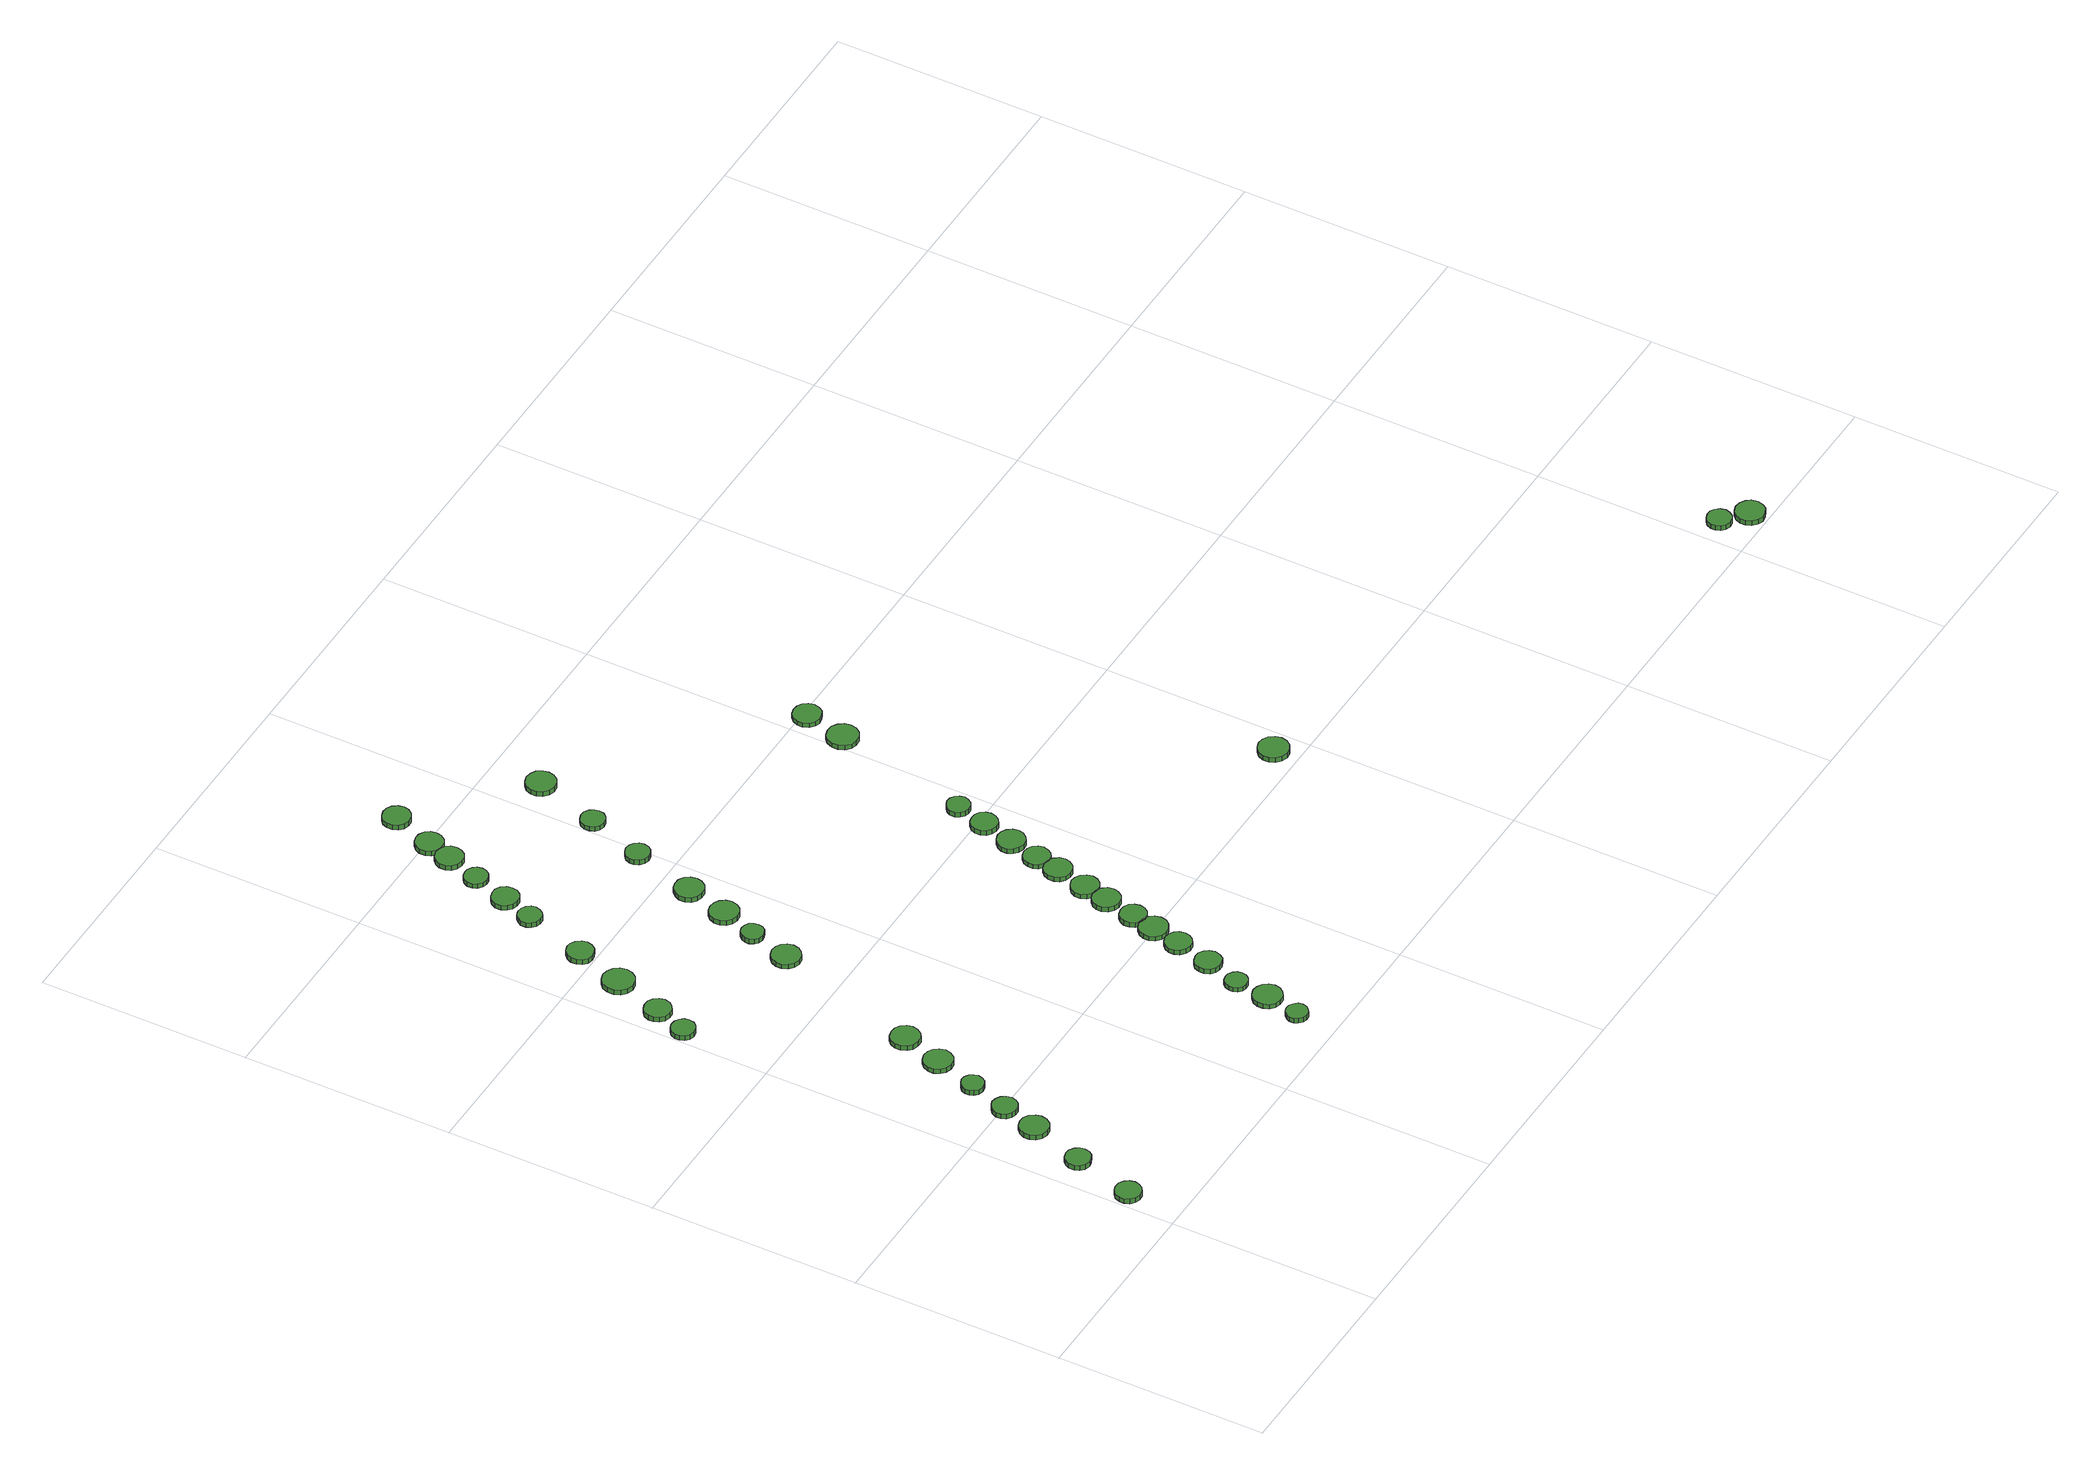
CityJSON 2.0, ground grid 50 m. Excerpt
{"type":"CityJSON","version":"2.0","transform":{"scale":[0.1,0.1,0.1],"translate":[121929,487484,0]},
"CityObjects":{
"tree1":{"type":"SolitaryVegetationObject","attributes":{"function":"something"},"geometry":[{"type":"MultiSurface","lod":"1","boundaries":[[[0,1,2,3,4,5,6,7,8,9,10,11,12,13,14]],[[15,16,17,18,19,20,21,22,23,24,25,26,27,28,29]],[[0,29,28,1]],[[1,28,27,2]],[[2,27,26,3]],[[3,26,25,4]],[[4,25,24,5]],[[5,24,23,6]],[[6,23,22,7]],[[7,22,21,8]],[[8,21,20,9]],[[9,20,19,10]],[[10,19,18,11]],[[11,18,17,12]],[[12,17,16,13]],[[13,16,15,14]],[[14,15,29,0]]]}]},
"tree2":{"type":"SolitaryVegetationObject","attributes":{"function":"something"},"geometry":[{"type":"MultiSurface","lod":"1","boundaries":[[[30,31,32,33,34,35,36,37,38,39,40,41,42,43,44]],[[45,46,47,48,49,50,51,52,53,54,55,56,57,58,59]],[[30,59,58,31]],[[31,58,57,32]],[[32,57,56,33]],[[33,56,55,34]],[[34,55,54,35]],[[35,54,53,36]],[[36,53,52,37]],[[37,52,51,38]],[[38,51,50,39]],[[39,50,49,40]],[[40,49,48,41]],[[41,48,47,42]],[[42,47,46,43]],[[43,46,45,44]],[[44,45,59,30]]]}]},
"tree3":{"type":"SolitaryVegetationObject","attributes":{"function":"something"},"geometry":[{"type":"MultiSurface","lod":"1","boundaries":[[[60,61,62,63,64,65,66,67,68,69,70,71,72,73,74]],[[75,76,77,78,79,80,81,82,83,84,85,86,87,88,89]],[[60,89,88,61]],[[61,88,87,62]],[[62,87,86,63]],[[63,86,85,64]],[[64,85,84,65]],[[65,84,83,66]],[[66,83,82,67]],[[67,82,81,68]],[[68,81,80,69]],[[69,80,79,70]],[[70,79,78,71]],[[71,78,77,72]],[[72,77,76,73]],[[73,76,75,74]],[[74,75,89,60]]]}]},
"tree4":{"type":"SolitaryVegetationObject","attributes":{"function":"something"},"geometry":[{"type":"MultiSurface","lod":"1","boundaries":[[[90,91,92,93,94,95,96,97,98,99,100,101,102,103,104]],[[105,106,107,108,109,110,111,112,113,114,115,116,117,118,119]],[[90,119,118,91]],[[91,118,117,92]],[[92,117,116,93]],[[93,116,115,94]],[[94,115,114,95]],[[95,114,113,96]],[[96,113,112,97]],[[97,112,111,98]],[[98,111,110,99]],[[99,110,109,100]],[[100,109,108,101]],[[101,108,107,102]],[[102,107,106,103]],[[103,106,105,104]],[[104,105,119,90]]]}]},
"tree5":{"type":"SolitaryVegetationObject","attributes":{"function":"something"},"geometry":[{"type":"MultiSurface","lod":"1","boundaries":[[[120,121,122,123,124,125,126,127,128,129,130,131,132,133,134]],[[135,136,137,138,139,140,141,142,143,144,145,146,147,148,149]],[[120,149,148,121]],[[121,148,147,122]],[[122,147,146,123]],[[123,146,145,124]],[[124,145,144,125]],[[125,144,143,126]],[[126,143,142,127]],[[127,142,141,128]],[[128,141,140,129]],[[129,140,139,130]],[[130,139,138,131]],[[131,138,137,132]],[[132,137,136,133]],[[133,136,135,134]],[[134,135,149,120]]]}]},
"tree6":{"type":"SolitaryVegetationObject","attributes":{"function":"something"},"geometry":[{"type":"MultiSurface","lod":"1","boundaries":[[[150,151,152,153,154,155,156,157,158,159,160,161,162,163,164]],[[165,166,167,168,169,170,171,172,173,174,175,176,177,178,179]],[[150,179,178,151]],[[151,178,177,152]],[[152,177,176,153]],[[153,176,175,154]],[[154,175,174,155]],[[155,174,173,156]],[[156,173,172,157]],[[157,172,171,158]],[[158,171,170,159]],[[159,170,169,160]],[[160,169,168,161]],[[161,168,167,162]],[[162,167,166,163]],[[163,166,165,164]],[[164,165,179,150]]]}]},
"tree7":{"type":"SolitaryVegetationObject","attributes":{"function":"something"},"geometry":[{"type":"MultiSurface","lod":"1","boundaries":[[[180,181,182,183,184,185,186,187,188,189,190,191,192,193,194]],[[195,196,197,198,199,200,201,202,203,204,205,206,207,208,209]],[[180,209,208,181]],[[181,208,207,182]],[[182,207,206,183]],[[183,206,205,184]],[[184,205,204,185]],[[185,204,203,186]],[[186,203,202,187]],[[187,202,201,188]],[[188,201,200,189]],[[189,200,199,190]],[[190,199,198,191]],[[191,198,197,192]],[[192,197,196,193]],[[193,196,195,194]],[[194,195,209,180]]]}]},
"tree8":{"type":"SolitaryVegetationObject","attributes":{"function":"something"},"geometry":[{"type":"MultiSurface","lod":"1","boundaries":[[[210,211,212,213,214,215,216,217,218,219,220,221,222,223,224]],[[225,226,227,228,229,230,231,232,233,234,235,236,237,238,239]],[[210,239,238,211]],[[211,238,237,212]],[[212,237,236,213]],[[213,236,235,214]],[[214,235,234,215]],[[215,234,233,216]],[[216,233,232,217]],[[217,232,231,218]],[[218,231,230,219]],[[219,230,229,220]],[[220,229,228,221]],[[221,228,227,222]],[[222,227,226,223]],[[223,226,225,224]],[[224,225,239,210]]]}]},
"tree9":{"type":"SolitaryVegetationObject","attributes":{"function":"something"},"geometry":[{"type":"MultiSurface","lod":"1","boundaries":[[[240,241,242,243,244,245,246,247,248,249,250,251,252,253,254]],[[255,256,257,258,259,260,261,262,263,264,265,266,267,268,269]],[[240,269,268,241]],[[241,268,267,242]],[[242,267,266,243]],[[243,266,265,244]],[[244,265,264,245]],[[245,264,263,246]],[[246,263,262,247]],[[247,262,261,248]],[[248,261,260,249]],[[249,260,259,250]],[[250,259,258,251]],[[251,258,257,252]],[[252,257,256,253]],[[253,256,255,254]],[[254,255,269,240]]]}]},
"tree10":{"type":"SolitaryVegetationObject","attributes":{"function":"something"},"geometry":[{"type":"MultiSurface","lod":"1","boundaries":[[[270,271,272,273,274,275,276,277,278,279,280,281,282,283,284]],[[285,286,287,288,289,290,291,292,293,294,295,296,297,298,299]],[[270,299,298,271]],[[271,298,297,272]],[[272,297,296,273]],[[273,296,295,274]],[[274,295,294,275]],[[275,294,293,276]],[[276,293,292,277]],[[277,292,291,278]],[[278,291,290,279]],[[279,290,289,280]],[[280,289,288,281]],[[281,288,287,282]],[[282,287,286,283]],[[283,286,285,284]],[[284,285,299,270]]]}]},
"tree11":{"type":"SolitaryVegetationObject","attributes":{"function":"something"},"geometry":[{"type":"MultiSurface","lod":"1","boundaries":[[[300,301,302,303,304,305,306,307,308,309,310,311,312,313,314]],[[315,316,317,318,319,320,321,322,323,324,325,326,327,328,329]],[[300,329,328,301]],[[301,328,327,302]],[[302,327,326,303]],[[303,326,325,304]],[[304,325,324,305]],[[305,324,323,306]],[[306,323,322,307]],[[307,322,321,308]],[[308,321,320,309]],[[309,320,319,310]],[[310,319,318,311]],[[311,318,317,312]],[[312,317,316,313]],[[313,316,315,314]],[[314,315,329,300]]]}]},
"tree12":{"type":"SolitaryVegetationObject","attributes":{"function":"something"},"geometry":[{"type":"MultiSurface","lod":"1","boundaries":[[[330,331,332,333,334,335,336,337,338,339,340,341,342,343,344]],[[345,346,347,348,349,350,351,352,353,354,355,356,357,358,359]],[[330,359,358,331]],[[331,358,357,332]],[[332,357,356,333]],[[333,356,355,334]],[[334,355,354,335]],[[335,354,353,336]],[[336,353,352,337]],[[337,352,351,338]],[[338,351,350,339]],[[339,350,349,340]],[[340,349,348,341]],[[341,348,347,342]],[[342,347,346,343]],[[343,346,345,344]],[[344,345,359,330]]]}]},
"tree13":{"type":"SolitaryVegetationObject","attributes":{"function":"something"},"geometry":[{"type":"MultiSurface","lod":"1","boundaries":[[[360,361,362,363,364,365,366,367,368,369,370,371,372,373,374]],[[375,376,377,378,379,380,381,382,383,384,385,386,387,388,389]],[[360,389,388,361]],[[361,388,387,362]],[[362,387,386,363]],[[363,386,385,364]],[[364,385,384,365]],[[365,384,383,366]],[[366,383,382,367]],[[367,382,381,368]],[[368,381,380,369]],[[369,380,379,370]],[[370,379,378,371]],[[371,378,377,372]],[[372,377,376,373]],[[373,376,375,374]],[[374,375,389,360]]]}]},
"tree14":{"type":"SolitaryVegetationObject","attributes":{"function":"something"},"geometry":[{"type":"MultiSurface","lod":"1","boundaries":[[[390,391,392,393,394,395,396,397,398,399,400,401,402,403,404]],[[405,406,407,408,409,410,411,412,413,414,415,416,417,418,419]],[[390,419,418,391]],[[391,418,417,392]],[[392,417,416,393]],[[393,416,415,394]],[[394,415,414,395]],[[395,414,413,396]],[[396,413,412,397]],[[397,412,411,398]],[[398,411,410,399]],[[399,410,409,400]],[[400,409,408,401]],[[401,408,407,402]],[[402,407,406,403]],[[403,406,405,404]],[[404,405,419,390]]]}]},
"tree15":{"type":"SolitaryVegetationObject","attributes":{"function":"something"},"geometry":[{"type":"MultiSurface","lod":"1","boundaries":[[[420,421,422,423,424,425,426,427,428,429,430,431,432,433,434]],[[435,436,437,438,439,440,441,442,443,444,445,446,447,448,449]],[[420,449,448,421]],[[421,448,447,422]],[[422,447,446,423]],[[423,446,445,424]],[[424,445,444,425]],[[425,444,443,426]],[[426,443,442,427]],[[427,442,441,428]],[[428,441,440,429]],[[429,440,439,430]],[[430,439,438,431]],[[431,438,437,432]],[[432,437,436,433]],[[433,436,435,434]],[[434,435,449,420]]]}]},
"tree16":{"type":"SolitaryVegetationObject","attributes":{"function":"something"},"geometry":[{"type":"MultiSurface","lod":"1","boundaries":[[[450,451,452,453,454,455,456,457,458,459,460,461,462,463,464]],[[465,466,467,468,469,470,471,472,473,474,475,476,477,478,479]],[[450,479,478,451]],[[451,478,477,452]],[[452,477,476,453]],[[453,476,475,454]],[[454,475,474,455]],[[455,474,473,456]],[[456,473,472,457]],[[457,472,471,458]],[[458,471,470,459]],[[459,470,469,460]],[[460,469,468,461]],[[461,468,467,462]],[[462,467,466,463]],[[463,466,465,464]],[[464,465,479,450]]]}]},
"tree17":{"type":"SolitaryVegetationObject","attributes":{"function":"something"},"geometry":[{"type":"MultiSurface","lod":"1","boundaries":[[[480,481,482,483,484,485,486,487,488,489,490,491,492,493,494]],[[495,496,497,498,499,500,501,502,503,504,505,506,507,508,509]],[[480,509,508,481]],[[481,508,507,482]],[[482,507,506,483]],[[483,506,505,484]],[[484,505,504,485]],[[485,504,503,486]],[[486,503,502,487]],[[487,502,501,488]],[[488,501,500,489]],[[489,500,499,490]],[[490,499,498,491]],[[491,498,497,492]],[[492,497,496,493]],[[493,496,495,494]],[[494,495,509,480]]]}]},
"tree18":{"type":"SolitaryVegetationObject","attributes":{"function":"something"},"geometry":[{"type":"MultiSurface","lod":"1","boundaries":[[[510,511,512,513,514,515,516,517,518,519,520,521,522,523,524]],[[525,526,527,528,529,530,531,532,533,534,535,536,537,538,539]],[[510,539,538,511]],[[511,538,537,512]],[[512,537,536,513]],[[513,536,535,514]],[[514,535,534,515]],[[515,534,533,516]],[[516,533,532,517]],[[517,532,531,518]],[[518,531,530,519]],[[519,530,529,520]],[[520,529,528,521]],[[521,528,527,522]],[[522,527,526,523]],[[523,526,525,524]],[[524,525,539,510]]]}]},
"tree19":{"type":"SolitaryVegetationObject","attributes":{"function":"something"},"geometry":[{"type":"MultiSurface","lod":"1","boundaries":[[[540,541,542,543,544,545,546,547,548,549,550,551,552,553,554]],[[555,556,557,558,559,560,561,562,563,564,565,566,567,568,569]],[[540,569,568,541]],[[541,568,567,542]],[[542,567,566,543]],[[543,566,565,544]],[[544,565,564,545]],[[545,564,563,546]],[[546,563,562,547]],[[547,562,561,548]],[[548,561,560,549]],[[549,560,559,550]],[[550,559,558,551]],[[551,558,557,552]],[[552,557,556,553]],[[553,556,555,554]],[[554,555,569,540]]]}]},
"tree20":{"type":"SolitaryVegetationObject","attributes":{"function":"something"},"geometry":[{"type":"MultiSurface","lod":"1","boundaries":[[[570,571,572,573,574,575,576,577,578,579,580,581,582,583,584]],[[585,586,587,588,589,590,591,592,593,594,595,596,597,598,599]],[[570,599,598,571]],[[571,598,597,572]],[[572,597,596,573]],[[573,596,595,574]],[[574,595,594,575]],[[575,594,593,576]],[[576,593,592,577]],[[577,592,591,578]],[[578,591,590,579]],[[579,590,589,580]],[[580,589,588,581]],[[581,588,587,582]],[[582,587,586,583]],[[583,586,585,584]],[[584,585,599,570]]]}]},
"tree21":{"type":"SolitaryVegetationObject","attributes":{"function":"something"},"geometry":[{"type":"MultiSurface","lod":"1","boundaries":[[[600,601,602,603,604,605,606,607,608,609,610,611,612,613,614]],[[615,616,617,618,619,620,621,622,623,624,625,626,627,628,629]],[[600,629,628,601]],[[601,628,627,602]],[[602,627,626,603]],[[603,626,625,604]],[[604,625,624,605]],[[605,624,623,606]],[[606,623,622,607]],[[607,622,621,608]],[[608,621,620,609]],[[609,620,619,610]],[[610,619,618,611]],[[611,618,617,612]],[[612,617,616,613]],[[613,616,615,614]],[[614,615,629,600]]]}]},
"tree22":{"type":"SolitaryVegetationObject","attributes":{"function":"something"},"geometry":[{"type":"MultiSurface","lod":"1","boundaries":[[[630,631,632,633,634,635,636,637,638,639,640,641,642,643,644]],[[645,646,647,648,649,650,651,652,653,654,655,656,657,658,659]],[[630,659,658,631]],[[631,658,657,632]],[[632,657,656,633]],[[633,656,655,634]],[[634,655,654,635]],[[635,654,653,636]],[[636,653,652,637]],[[637,652,651,638]],[[638,651,650,639]],[[639,650,649,640]],[[640,649,648,641]],[[641,648,647,642]],[[642,647,646,643]],[[643,646,645,644]],[[644,645,659,630]]]}]},
"tree23":{"type":"SolitaryVegetationObject","attributes":{"function":"something"},"geometry":[{"type":"MultiSurface","lod":"1","boundaries":[[[660,661,662,663,664,665,666,667,668,669,670,671,672,673,674]],[[675,676,677,678,679,680,681,682,683,684,685,686,687,688,689]],[[660,689,688,661]],[[661,688,687,662]],[[662,687,686,663]],[[663,686,685,664]],[[664,685,684,665]],[[665,684,683,666]],[[666,683,682,667]],[[667,682,681,668]],[[668,681,680,669]],[[669,680,679,670]],[[670,679,678,671]],[[671,678,677,672]],[[672,677,676,673]],[[673,676,675,674]],[[674,675,689,660]]]}]},
"tree24":{"type":"SolitaryVegetationObject","attributes":{"function":"something"},"geometry":[{"type":"MultiSurface","lod":"1","boundaries":[[[690,691,692,693,694,695,696,697,698,699,700,701,702,703,704]],[[705,706,707,708,709,710,711,712,713,714,715,716,717,718,719]],[[690,719,718,691]],[[691,718,717,692]],[[692,717,716,693]],[[693,716,715,694]],[[694,715,714,695]],[[695,714,713,696]],[[696,713,712,697]],[[697,712,711,698]],[[698,711,710,699]],[[699,710,709,700]],[[700,709,708,701]],[[701,708,707,702]],[[702,707,706,703]],[[703,706,705,704]],[[704,705,719,690]]]}]},
"tree25":{"type":"SolitaryVegetationObject","attributes":{"function":"something"},"geometry":[{"type":"MultiSurface","lod":"1","boundaries":[[[720,721,722,723,724,725,726,727,728,729,730,731,732,733,734]],[[735,736,737,738,739,740,741,742,743,744,745,746,747,748,749]],[[720,749,748,721]],[[721,748,747,722]],[[722,747,746,723]],[[723,746,745,724]],[[724,745,744,725]],[[725,744,743,726]],[[726,743,742,727]],[[727,742,741,728]],[[728,741,740,729]],[[729,740,739,730]],[[730,739,738,731]],[[731,738,737,732]],[[732,737,736,733]],[[733,736,735,734]],[[734,735,749,720]]]}]},
"tree26":{"type":"SolitaryVegetationObject","attributes":{"function":"something"},"geometry":[{"type":"MultiSurface","lod":"1","boundaries":[[[750,751,752,753,754,755,756,757,758,759,760,761,762,763,764]],[[765,766,767,768,769,770,771,772,773,774,775,776,777,778,779]],[[750,779,778,751]],[[751,778,777,752]],[[752,777,776,753]],[[753,776,775,754]],[[754,775,774,755]],[[755,774,773,756]],[[756,773,772,757]],[[757,772,771,758]],[[758,771,770,759]],[[759,770,769,760]],[[760,769,768,761]],[[761,768,767,762]],[[762,767,766,763]],[[763,766,765,764]],[[764,765,779,750]]]}]},
"tree27":{"type":"SolitaryVegetationObject","attributes":{"function":"something"},"geometry":[{"type":"MultiSurface","lod":"1","boundaries":[[[780,781,782,783,784,785,786,787,788,789,790,791,792,793,794]],[[795,796,797,798,799,800,801,802,803,804,805,806,807,808,809]],[[780,809,808,781]],[[781,808,807,782]],[[782,807,806,783]],[[783,806,805,784]],[[784,805,804,785]],[[785,804,803,786]],[[786,803,802,787]],[[787,802,801,788]],[[788,801,800,789]],[[789,800,799,790]],[[790,799,798,791]],[[791,798,797,792]],[[792,797,796,793]],[[793,796,795,794]],[[794,795,809,780]]]}]},
"tree28":{"type":"SolitaryVegetationObject","attributes":{"function":"something"},"geometry":[{"type":"MultiSurface","lod":"1","boundaries":[[[810,811,812,813,814,815,816,817,818,819,820,821,822,823,824]],[[825,826,827,828,829,830,831,832,833,834,835,836,837,838,839]],[[810,839,838,811]],[[811,838,837,812]],[[812,837,836,813]],[[813,836,835,814]],[[814,835,834,815]],[[815,834,833,816]],[[816,833,832,817]],[[817,832,831,818]],[[818,831,830,819]],[[819,830,829,820]],[[820,829,828,821]],[[821,828,827,822]],[[822,827,826,823]],[[823,826,825,824]],[[824,825,839,810]]]}]},
"tree29":{"type":"SolitaryVegetationObject","attributes":{"function":"something"},"geometry":[{"type":"MultiSurface","lod":"1","boundaries":[[[840,841,842,843,844,845,846,847,848,849,850,851,852,853,854]],[[855,856,857,858,859,860,861,862,863,864,865,866,867,868,869]],[[840,869,868,841]],[[841,868,867,842]],[[842,867,866,843]],[[843,866,865,844]],[[844,865,864,845]],[[845,864,863,846]],[[846,863,862,847]],[[847,862,861,848]],[[848,861,860,849]],[[849,860,859,850]],[[850,859,858,851]],[[851,858,857,852]],[[852,857,856,853]],[[853,856,855,854]],[[854,855,869,840]]]}]},
"tree30":{"type":"SolitaryVegetationObject","attributes":{"function":"something"},"geometry":[{"type":"MultiSurface","lod":"1","boundaries":[[[870,871,872,873,874,875,876,877,878,879,880,881,882,883,884]],[[885,886,887,888,889,890,891,892,893,894,895,896,897,898,899]],[[870,899,898,871]],[[871,898,897,872]],[[872,897,896,873]],[[873,896,895,874]],[[874,895,894,875]],[[875,894,893,876]],[[876,893,892,877]],[[877,892,891,878]],[[878,891,890,879]],[[879,890,889,880]],[[880,889,888,881]],[[881,888,887,882]],[[882,887,886,883]],[[883,886,885,884]],[[884,885,899,870]]]}]},
"tree31":{"type":"SolitaryVegetationObject","attributes":{"function":"something"},"geometry":[{"type":"MultiSurface","lod":"1","boundaries":[[[900,901,902,903,904,905,906,907,908,909,910,911,912,913,914]],[[915,916,917,918,919,920,921,922,923,924,925,926,927,928,929]],[[900,929,928,901]],[[901,928,927,902]],[[902,927,926,903]],[[903,926,925,904]],[[904,925,924,905]],[[905,924,923,906]],[[906,923,922,907]],[[907,922,921,908]],[[908,921,920,909]],[[909,920,919,910]],[[910,919,918,911]],[[911,918,917,912]],[[912,917,916,913]],[[913,916,915,914]],[[914,915,929,900]]]}]},
"tree32":{"type":"SolitaryVegetationObject","attributes":{"function":"something"},"geometry":[{"type":"MultiSurface","lod":"1","boundaries":[[[930,931,932,933,934,935,936,937,938,939,940,941,942,943,944]],[[945,946,947,948,949,950,951,952,953,954,955,956,957,958,959]],[[930,959,958,931]],[[931,958,957,932]],[[932,957,956,933]],[[933,956,955,934]],[[934,955,954,935]],[[935,954,953,936]],[[936,953,952,937]],[[937,952,951,938]],[[938,951,950,939]],[[939,950,949,940]],[[940,949,948,941]],[[941,948,947,942]],[[942,947,946,943]],[[943,946,945,944]],[[944,945,959,930]]]}]},
"tree33":{"type":"SolitaryVegetationObject","attributes":{"function":"something"},"geometry":[{"type":"MultiSurface","lod":"1","boundaries":[[[960,961,962,963,964,965,966,967,968,969,970,971,972,973,974]],[[975,976,977,978,979,980,981,982,983,984,985,986,987,988,989]],[[960,989,988,961]],[[961,988,987,962]],[[962,987,986,963]],[[963,986,985,964]],[[964,985,984,965]],[[965,984,983,966]],[[966,983,982,967]],[[967,982,981,968]],[[968,981,980,969]],[[969,980,979,970]],[[970,979,978,971]],[[971,978,977,972]],[[972,977,976,973]],[[973,976,975,974]],[[974,975,989,960]]]}]},
"tree34":{"type":"SolitaryVegetationObject","attributes":{"function":"something"},"geometry":[{"type":"MultiSurface","lod":"1","boundaries":[[[990,991,992,993,994,995,996,997,998,999,1000,1001,1002,1003,1004]],[[1005,1006,1007,1008,1009,1010,1011,1012,1013,1014,1015,1016,1017,1018,1019]],[[990,1019,1018,991]],[[991,1018,1017,992]],[[992,1017,1016,993]],[[993,1016,1015,994]],[[994,1015,1014,995]],[[995,1014,1013,996]],[[996,1013,1012,997]],[[997,1012,1011,998]],[[998,1011,1010,999]],[[999,1010,1009,1000]],[[1000,1009,1008,1001]],[[1001,1008,1007,1002]],[[1002,1007,1006,1003]],[[1003,1006,1005,1004]],[[1004,1005,1019,990]]]}]},
"tree35":{"type":"SolitaryVegetationObject","attributes":{"function":"something"},"geometry":[{"type":"MultiSurface","lod":"1","boundaries":[[[1020,1021,1022,1023,1024,1025,1026,1027,1028,1029,1030,1031,1032,1033,1034]],[[1035,1036,1037,1038,1039,1040,1041,1042,1043,1044,1045,1046,1047,1048,1049]],[[1020,1049,1048,1021]],[[1021,1048,1047,1022]],[[1022,1047,1046,1023]],[[1023,1046,1045,1024]],[[1024,1045,1044,1025]],[[1025,1044,1043,1026]],[[1026,1043,1042,1027]],[[1027,1042,1041,1028]],[[1028,1041,1040,1029]],[[1029,1040,1039,1030]],[[1030,1039,1038,1031]],[[1031,1038,1037,1032]],[[1032,1037,1036,1033]],[[1033,1036,1035,1034]],[[1034,1035,1049,1020]]]}]},
"tree36":{"type":"SolitaryVegetationObject","attributes":{"function":"something"},"geometry":[{"type":"MultiSurface","lod":"1","boundaries":[[[1050,1051,1052,1053,1054,1055,1056,1057,1058,1059,1060,1061,1062,1063,1064]],[[1065,1066,1067,1068,1069,1070,1071,1072,1073,1074,1075,1076,1077,1078,1079]],[[1050,1079,1078,1051]],[[1051,1078,1077,1052]],[[1052,1077,1076,1053]],[[1053,1076,1075,1054]],[[1054,1075,1074,1055]],[[1055,1074,1073,1056]],[[1056,1073,1072,1057]],[[1057,1072,1071,1058]],[[1058,1071,1070,1059]],[[1059,1070,1069,1060]],[[1060,1069,1068,1061]],[[1061,1068,1067,1062]],[[1062,1067,1066,1063]],[[1063,1066,1065,1064]],[[1064,1065,1079,1050]]]}]},
"tree37":{"type":"SolitaryVegetationObject","attributes":{"function":"something"},"geometry":[{"type":"MultiSurface","lod":"1","boundaries":[[[1080,1081,1082,1083,1084,1085,1086,1087,1088,1089,1090,1091,1092,1093,1094]],[[1095,1096,1097,1098,1099,1100,1101,1102,1103,1104,1105,1106,1107,1108,1109]],[[1080,1109,1108,1081]],[[1081,1108,1107,1082]],[[1082,1107,1106,1083]],[[1083,1106,1105,1084]],[[1084,1105,1104,1085]],[[1085,1104,1103,1086]],[[1086,1103,1102,1087]],[[1087,1102,1101,1088]],[[1088,1101,1100,1089]],[[1089,1100,1099,1090]],[[1090,1099,1098,1091]],[[1091,1098,1097,1092]],[[1092,1097,1096,1093]],[[1093,1096,1095,1094]],[[1094,1095,1109,1080]]]}]},
"tree38":{"type":"SolitaryVegetationObject","attributes":{"function":"something"},"geometry":[{"type":"MultiSurface","lod":"1","boundaries":[[[1110,1111,1112,1113,1114,1115,1116,1117,1118,1119,1120,1121,1122,1123,1124]],[[1125,1126,1127,1128,1129,1130,1131,1132,1133,1134,1135,1136,1137,1138,1139]],[[1110,1139,1138,1111]],[[1111,1138,1137,1112]],[[1112,1137,1136,1113]],[[1113,1136,1135,1114]],[[1114,1135,1134,1115]],[[1115,1134,1133,1116]],[[1116,1133,1132,1117]],[[1117,1132,1131,1118]],[[1118,1131,1130,1119]],[[1119,1130,1129,1120]],[[1120,1129,1128,1121]],[[1121,1128,1127,1122]],[[1122,1127,1126,1123]],[[1123,1126,1125,1124]],[[1124,1125,1139,1110]]]}]},
"tree39":{"type":"SolitaryVegetationObject","attributes":{"function":"something"},"geometry":[{"type":"MultiSurface","lod":"1","boundaries":[[[1140,1141,1142,1143,1144,1145,1146,1147,1148,1149,1150,1151,1152,1153,1154]],[[1155,1156,1157,1158,1159,1160,1161,1162,1163,1164,1165,1166,1167,1168,1169]],[[1140,1169,1168,1141]],[[1141,1168,1167,1142]],[[1142,1167,1166,1143]],[[1143,1166,1165,1144]],[[1144,1165,1164,1145]],[[1145,1164,1163,1146]],[[1146,1163,1162,1147]],[[1147,1162,1161,1148]],[[1148,1161,1160,1149]],[[1149,1160,1159,1150]],[[1150,1159,1158,1151]],[[1151,1158,1157,1152]],[[1152,1157,1156,1153]],[[1153,1156,1155,1154]],[[1154,1155,1169,1140]]]}]},
"tree40":{"type":"SolitaryVegetationObject","attributes":{"function":"something"},"geometry":[{"type":"MultiSurface","lod":"1","boundaries":[[[1170,1171,1172,1173,1174,1175,1176,1177,1178,1179,1180,1181,1182,1183,1184]],[[1185,1186,1187,1188,1189,1190,1191,1192,1193,1194,1195,1196,1197,1198,1199]],[[1170,1199,1198,1171]],[[1171,1198,1197,1172]],[[1172,1197,1196,1173]],[[1173,1196,1195,1174]],[[1174,1195,1194,1175]],[[1175,1194,1193,1176]],[[1176,1193,1192,1177]],[[1177,1192,1191,1178]],[[1178,1191,1190,1179]],[[1179,1190,1189,1180]],[[1180,1189,1188,1181]],[[1181,1188,1187,1182]],[[1182,1187,1186,1183]],[[1183,1186,1185,1184]],[[1184,1185,1199,1170]]]}]},
"tree41":{"type":"SolitaryVegetationObject","attributes":{"function":"something"},"geometry":[{"type":"MultiSurface","lod":"1","boundaries":[[[1200,1201,1202,1203,1204,1205,1206,1207,1208,1209,1210,1211,1212,1213,1214]],[[1215,1216,1217,1218,1219,1220,1221,1222,1223,1224,1225,1226,1227,1228,1229]],[[1200,1229,1228,1201]],[[1201,1228,1227,1202]],[[1202,1227,1226,1203]],[[1203,1226,1225,1204]],[[1204,1225,1224,1205]],[[1205,1224,1223,1206]],[[1206,1223,1222,1207]],[[1207,1222,1221,1208]],[[1208,1221,1220,1209]],[[1209,1220,1219,1210]],[[1210,1219,1218,1211]],[[1211,1218,1217,1212]],[[1212,1217,1216,1213]],[[1213,1216,1215,1214]],[[1214,1215,1229,1200]]]}]},
"tree42":{"type":"SolitaryVegetationObject","attributes":{"function":"something"},"geometry":[{"type":"MultiSurface","lod":"1","boundaries":[[[1230,1231,1232,1233,1234,1235,1236,1237,1238,1239,1240,1241,1242,1243,1244]],[[1245,1246,1247,1248,1249,1250,1251,1252,1253,1254,1255,1256,1257,1258,1259]],[[1230,1259,1258,1231]],[[1231,1258,1257,1232]],[[1232,1257,1256,1233]],[[1233,1256,1255,1234]],[[1234,1255,1254,1235]],[[1235,1254,1253,1236]],[[1236,1253,1252,1237]],[[1237,1252,1251,1238]],[[1238,1251,1250,1239]],[[1239,1250,1249,1240]],[[1240,1249,1248,1241]],[[1241,1248,1247,1242]],[[1242,1247,1246,1243]],[[1243,1246,1245,1244]],[[1244,1245,1259,1230]]]}]},
"tree43":{"type":"SolitaryVegetationObject","attributes":{"function":"something"},"geometry":[{"type":"MultiSurface","lod":"1","boundaries":[[[1260,1261,1262,1263,1264,1265,1266,1267,1268,1269,1270,1271,1272,1273,1274]],[[1275,1276,1277,1278,1279,1280,1281,1282,1283,1284,1285,1286,1287,1288,1289]],[[1260,1289,1288,1261]],[[1261,1288,1287,1262]],[[1262,1287,1286,1263]],[[1263,1286,1285,1264]],[[1264,1285,1284,1265]],[[1265,1284,1283,1266]],[[1266,1283,1282,1267]],[[1267,1282,1281,1268]],[[1268,1281,1280,1269]],[[1269,1280,1279,1270]],[[1270,1279,1278,1271]],[[1271,1278,1277,1272]],[[1272,1277,1276,1273]],[[1273,1276,1275,1274]],[[1274,1275,1289,1260]]]}]}
},
"vertices":[
[66,129,16],[63,141,16],[56,151,16],[45,158,16],[32,159,16],[20,155,16],[11,147,16],[6,135,16],[6,123,16],[11,111,16],[20,103,16],[32,99,16],[45,100,16],[56,107,16],[63,117,16],[63,117,3],[56,107,3],[45,100,3],[32,99,3],[20,103,3],[11,111,3],[6,123,3],[6,135,3],[11,147,3],[20,155,3],[32,159,3],[45,158,3],[56,151,3],[63,141,3],[66,129,3],
[107,276,15],[105,287,15],[98,297,15],[87,304,15],[75,305,15],[63,301,15],[54,293,15],[49,282,15],[49,269,15],[54,258,15],[63,250,15],[75,246,15],[87,248,15],[98,254,15],[105,264,15],[105,264,2],[98,254,2],[87,248,2],[75,246,2],[63,250,2],[54,258,2],[49,269,2],[49,282,2],[54,293,2],[63,301,2],[75,305,2],[87,304,2],[98,297,2],[105,287,2],[107,276,2],
[154,408,16],[151,421,16],[143,433,16],[131,440,16],[117,441,16],[103,437,16],[93,428,16],[87,415,16],[87,401,16],[93,388,16],[103,378,16],[117,374,16],[131,375,16],[143,382,16],[151,394,16],[151,394,4],[143,382,4],[131,375,4],[117,374,4],[103,378,4],[93,388,4],[87,401,4],[87,415,4],[93,428,4],[103,437,4],[117,441,4],[131,440,4],[143,433,4],[151,421,4],[154,408,4],
[176,494,16],[173,506,16],[166,516,16],[155,522,16],[143,524,16],[132,520,16],[122,512,16],[117,500,16],[117,488,16],[122,477,16],[132,469,16],[143,465,16],[155,466,16],[166,472,16],[173,482,16],[173,482,3],[166,472,3],[155,466,3],[143,465,3],[132,469,3],[122,477,3],[117,488,3],[117,500,3],[122,512,3],[132,520,3],[143,524,3],[155,522,3],[166,516,3],[173,506,3],[176,494,3],
[204,591,15],[201,601,15],[195,610,15],[186,616,15],[175,617,15],[164,613,15],[156,606,15],[152,596,15],[152,585,15],[156,576,15],[164,568,15],[175,565,15],[186,566,15],[195,571,15],[201,580,15],[201,580,2],[195,571,2],[186,566,2],[175,565,2],[164,568,2],[156,576,2],[152,585,2],[152,596,2],[156,606,2],[164,613,2],[175,617,2],[186,616,2],[195,610,2],[201,601,2],[204,591,2],
[59,1221,15],[57,1232,15],[50,1241,15],[40,1247,15],[28,1248,15],[17,1245,15],[8,1237,15],[4,1226,15],[4,1215,15],[8,1204,15],[17,1196,15],[28,1193,15],[40,1194,15],[50,1200,15],[57,1209,15],[57,1209,2],[50,1200,2],[40,1194,2],[28,1193,2],[17,1196,2],[8,1204,2],[4,1215,2],[4,1226,2],[8,1237,2],[17,1245,2],[28,1248,2],[40,1247,2],[50,1241,2],[57,1232,2],[59,1221,2],
[241,692,16],[238,706,16],[230,717,16],[218,724,16],[204,726,16],[190,721,16],[180,712,16],[174,699,16],[174,685,16],[180,672,16],[190,663,16],[204,658,16],[218,660,16],[230,667,16],[238,678,16],[238,678,4],[230,667,4],[218,660,4],[204,658,4],[190,663,4],[180,672,4],[174,685,4],[174,699,4],[180,712,4],[190,721,4],[204,726,4],[218,724,4],[230,717,4],[238,706,4],[241,692,4],
[90,1298,16],[87,1311,16],[79,1322,16],[68,1328,16],[55,1329,16],[43,1325,16],[33,1317,16],[28,1305,16],[28,1292,16],[33,1280,16],[43,1271,16],[55,1267,16],[68,1268,16],[79,1275,16],[87,1285,16],[87,1285,3],[79,1275,3],[68,1268,3],[55,1267,3],[43,1271,3],[33,1280,3],[28,1292,3],[28,1305,3],[33,1317,3],[43,1325,3],[55,1329,3],[68,1328,3],[79,1322,3],[87,1311,3],[90,1298,3],
[273,791,16],[270,805,16],[262,816,16],[250,823,16],[236,824,16],[222,820,16],[212,811,16],[206,798,16],[206,784,16],[212,771,16],[222,761,16],[236,757,16],[250,758,16],[262,766,16],[270,777,16],[270,777,3],[262,766,3],[250,758,3],[236,757,3],[222,761,3],[212,771,3],[206,784,3],[206,798,3],[212,811,3],[222,820,3],[236,824,3],[250,823,3],[262,816,3],[270,805,3],[273,791,3],
[135,1417,17],[131,1432,17],[123,1444,17],[109,1452,17],[94,1454,17],[80,1449,17],[68,1439,17],[62,1425,17],[62,1409,17],[68,1395,17],[80,1385,17],[94,1380,17],[109,1382,17],[123,1390,17],[131,1402,17],[131,1402,4],[123,1390,4],[109,1382,4],[94,1380,4],[80,1385,4],[68,1395,4],[62,1409,4],[62,1425,4],[68,1439,4],[80,1449,4],[94,1454,4],[109,1452,4],[123,1444,4],[131,1432,4],[135,1417,4],
[172,1535,16],[169,1547,16],[161,1558,16],[150,1565,16],[137,1566,16],[125,1562,16],[115,1553,16],[110,1541,16],[110,1528,16],[115,1516,16],[125,1507,16],[137,1503,16],[150,1505,16],[161,1511,16],[169,1522,16],[169,1522,3],[161,1511,3],[150,1505,3],[137,1503,3],[125,1507,3],[115,1516,3],[110,1528,3],[110,1541,3],[115,1553,3],[125,1562,3],[137,1566,3],[150,1565,3],[161,1558,3],[169,1547,3],[172,1535,3],
[379,1143,16],[376,1157,16],[368,1168,16],[356,1175,16],[342,1177,16],[328,1172,16],[318,1163,16],[312,1150,16],[312,1136,16],[318,1123,16],[328,1113,16],[342,1109,16],[356,1110,16],[368,1118,16],[376,1129,16],[376,1129,4],[368,1118,4],[356,1110,4],[342,1109,4],[328,1113,4],[318,1123,4],[312,1136,4],[312,1150,4],[318,1163,4],[328,1172,4],[342,1177,4],[356,1175,4],[368,1168,4],[376,1157,4],[379,1143,4],
[218,1687,15],[216,1698,15],[209,1707,15],[199,1713,15],[187,1714,15],[176,1711,15],[168,1703,15],[163,1693,15],[163,1681,15],[168,1670,15],[176,1663,15],[187,1659,15],[199,1660,15],[209,1666,15],[216,1676,15],[216,1676,2],[209,1666,2],[199,1660,2],[187,1659,2],[176,1663,2],[168,1670,2],[163,1681,2],[163,1693,2],[168,1703,2],[176,1711,2],[187,1714,2],[199,1713,2],[209,1707,2],[216,1698,2],[218,1687,2],
[247,1761,16],[245,1774,16],[237,1785,16],[226,1791,16],[213,1792,16],[200,1788,16],[191,1780,16],[185,1768,16],[185,1755,16],[191,1743,16],[200,1734,16],[213,1730,16],[226,1731,16],[237,1738,16],[245,1748,16],[245,1748,3],[237,1738,3],[226,1731,3],[213,1730,3],[200,1734,3],[191,1743,3],[185,1755,3],[185,1768,3],[191,1780,3],[200,1788,3],[213,1792,3],[226,1791,3],[237,1785,3],[245,1774,3],[247,1761,3],
[402,1243,15],[400,1253,15],[394,1262,15],[384,1268,15],[373,1269,15],[363,1266,15],[355,1258,15],[350,1248,15],[350,1237,15],[355,1227,15],[363,1220,15],[373,1216,15],[384,1218,15],[394,1223,15],[400,1232,15],[400,1232,2],[394,1223,2],[384,1218,2],[373,1216,2],[363,1220,2],[355,1227,2],[350,1237,2],[350,1248,2],[355,1258,2],[363,1266,2],[373,1269,2],[384,1268,2],[394,1262,2],[400,1253,2],[402,1243,2],
[746,97,15],[744,107,15],[737,115,15],[728,121,15],[718,122,15],[708,119,15],[700,111,15],[696,102,15],[696,91,15],[700,82,15],[708,75,15],[718,71,15],[728,72,15],[737,78,15],[744,86,15],[744,86,2],[737,78,2],[728,72,2],[718,71,2],[708,75,2],[700,82,2],[696,91,2],[696,102,2],[700,111,2],[708,119,2],[718,122,2],[728,121,2],[737,115,2],[744,107,2],[746,97,2],
[772,179,14],[769,193,14],[761,204,14],[748,211,14],[734,213,14],[721,208,14],[710,199,14],[705,186,14],[705,172,14],[710,159,14],[721,149,14],[734,145,14],[748,146,14],[761,154,14],[769,165,14],[769,165,2],[761,154,2],[748,146,2],[734,145,2],[721,149,2],[710,159,2],[705,172,2],[705,186,2],[710,199,2],[721,208,2],[734,213,2],[748,211,2],[761,204,2],[769,193,2],[772,179,2],
[272,1849,15],[270,1860,15],[263,1869,15],[253,1875,15],[242,1876,15],[231,1873,15],[222,1865,15],[217,1855,15],[217,1843,15],[222,1833,15],[231,1825,15],[242,1821,15],[253,1823,15],[263,1828,15],[270,1838,15],[270,1838,3],[263,1828,3],[253,1823,3],[242,1821,3],[231,1825,3],[222,1833,3],[217,1843,3],[217,1855,3],[222,1865,3],[231,1873,3],[242,1876,3],[253,1875,3],[263,1869,3],[270,1860,3],[272,1849,3],
[438,1328,16],[435,1342,16],[427,1353,16],[415,1360,16],[401,1362,16],[387,1358,16],[377,1348,16],[371,1335,16],[371,1321,16],[377,1308,16],[387,1299,16],[401,1294,16],[415,1296,16],[427,1303,16],[435,1314,16],[435,1314,3],[427,1303,3],[415,1296,3],[401,1294,3],[387,1299,3],[377,1308,3],[371,1321,3],[371,1335,3],[377,1348,3],[387,1358,3],[401,1362,3],[415,1360,3],[427,1353,3],[435,1342,3],[438,1328,3],
[773,261,13],[771,272,13],[765,280,13],[755,286,13],[745,287,13],[734,284,13],[726,276,13],[722,266,13],[722,256,13],[726,246,13],[734,238,13],[745,235,13],[755,236,13],[765,242,13],[771,250,13],[771,250,1],[765,242,1],[755,236,1],[745,235,1],[734,238,1],[726,246,1],[722,256,1],[722,266,1],[726,276,1],[734,284,1],[745,287,1],[755,286,1],[765,280,1],[771,272,1],[773,261,1],
[302,1929,17],[300,1942,17],[292,1953,17],[280,1959,17],[267,1961,17],[254,1957,17],[244,1948,17],[239,1936,17],[239,1922,17],[244,1910,17],[254,1901,17],[267,1897,17],[280,1898,17],[292,1905,17],[300,1916,17],[300,1916,4],[292,1905,4],[280,1898,4],[267,1897,4],[254,1901,4],[244,1910,4],[239,1922,4],[239,1936,4],[244,1948,4],[254,1957,4],[267,1961,4],[280,1959,4],[292,1953,4],[300,1942,4],[302,1929,4],
[467,1430,16],[464,1444,16],[456,1456,16],[444,1463,16],[429,1464,16],[416,1460,16],[406,1450,16],[400,1437,16],[400,1423,16],[406,1410,16],[416,1401,16],[429,1397,16],[444,1398,16],[456,1405,16],[464,1417,16],[464,1417,3],[456,1405,3],[444,1398,3],[429,1397,3],[416,1401,3],[406,1410,3],[400,1423,3],[400,1437,3],[406,1450,3],[416,1460,3],[429,1464,3],[444,1463,3],[456,1456,3],[464,1444,3],[467,1430,3],
[804,344,14],[801,357,14],[794,367,14],[783,374,14],[770,375,14],[758,371,14],[748,363,14],[743,351,14],[743,338,14],[748,326,14],[758,317,14],[770,314,14],[783,315,14],[794,321,14],[801,332,14],[801,332,1],[794,321,1],[783,315,1],[770,314,1],[758,317,1],[748,326,1],[743,338,1],[743,351,1],[748,363,1],[758,371,1],[770,375,1],[783,374,1],[794,367,1],[801,357,1],[804,344,1],
[323,1990,16],[321,2003,16],[313,2014,16],[301,2021,16],[288,2022,16],[275,2018,16],[265,2009,16],[260,1997,16],[260,1983,16],[265,1971,16],[275,1962,16],[288,1958,16],[301,1959,16],[313,1966,16],[321,1977,16],[321,1977,3],[313,1966,3],[301,1959,3],[288,1958,3],[275,1962,3],[265,1971,3],[260,1983,3],[260,1997,3],[265,2009,3],[275,2018,3],[288,2022,3],[301,2021,3],[313,2014,3],[321,2003,3],[323,1990,3],
[827,431,13],[824,444,13],[817,454,13],[806,460,13],[793,462,13],[781,458,13],[771,449,13],[766,437,13],[766,425,13],[771,413,13],[781,404,13],[793,400,13],[806,401,13],[817,408,13],[824,418,13],[824,418,1],[817,408,1],[806,401,1],[793,400,1],[781,404,1],[771,413,1],[766,425,1],[766,437,1],[771,449,1],[781,458,1],[793,462,1],[806,460,1],[817,454,1],[824,444,1],[827,431,1],
[507,1582,18],[505,1594,18],[498,1603,18],[488,1609,18],[476,1611,18],[465,1607,18],[456,1599,18],[451,1588,18],[451,1577,18],[456,1566,18],[465,1558,18],[476,1554,18],[488,1556,18],[498,1561,18],[505,1571,18],[505,1571,5],[498,1561,5],[488,1556,5],[476,1554,5],[465,1558,5],[456,1566,5],[451,1577,5],[451,1588,5],[456,1599,5],[465,1607,5],[476,1611,5],[488,1609,5],[498,1603,5],[505,1594,5],[507,1582,5],
[361,2091,18],[358,2104,18],[350,2115,18],[338,2122,18],[325,2123,18],[312,2119,18],[302,2110,18],[297,2098,18],[297,2084,18],[302,2072,18],[312,2063,18],[325,2059,18],[338,2060,18],[350,2067,18],[358,2078,18],[358,2078,5],[350,2067,5],[338,2060,5],[325,2059,5],[312,2063,5],[302,2072,5],[297,2084,5],[297,2098,5],[302,2110,5],[312,2119,5],[325,2123,5],[338,2122,5],[350,2115,5],[358,2104,5],[361,2091,5],
[845,500,14],[842,514,14],[834,525,14],[821,532,14],[807,534,14],[794,529,14],[783,520,14],[778,507,14],[778,493,14],[783,480,14],[794,470,14],[807,466,14],[821,468,14],[834,475,14],[842,486,14],[842,486,2],[834,475,2],[821,468,2],[807,466,2],[794,470,2],[783,480,2],[778,493,2],[778,507,2],[783,520,2],[794,529,2],[807,534,2],[821,532,2],[834,525,2],[842,514,2],[845,500,2],
[856,558,15],[853,570,15],[846,581,15],[834,587,15],[822,588,15],[809,584,15],[800,576,15],[795,564,15],[795,551,15],[800,539,15],[809,531,15],[822,527,15],[834,528,15],[846,535,15],[853,545,15],[853,545,2],[846,535,2],[834,528,2],[822,527,2],[809,531,2],[800,539,2],[795,551,2],[795,564,2],[800,576,2],[809,584,2],[822,588,2],[834,587,2],[846,581,2],[853,570,2],[856,558,2],
[876,634,14],[873,647,14],[865,658,14],[853,665,14],[840,667,14],[827,662,14],[817,653,14],[811,641,14],[811,628,14],[817,615,14],[827,606,14],[840,602,14],[853,603,14],[865,610,14],[873,621,14],[873,621,1],[865,610,1],[853,603,1],[840,602,1],[827,606,1],[817,615,1],[811,628,1],[811,641,1],[817,653,1],[827,662,1],[840,667,1],[853,665,1],[865,658,1],[873,647,1],[876,634,1],
[552,1718,20],[550,1729,20],[543,1739,20],[533,1745,20],[521,1746,20],[510,1742,20],[501,1735,20],[497,1724,20],[497,1712,20],[501,1701,20],[510,1693,20],[521,1690,20],[533,1691,20],[543,1697,20],[550,1706,20],[550,1706,8],[543,1697,8],[533,1691,8],[521,1690,8],[510,1693,8],[501,1701,8],[497,1712,8],[497,1724,8],[501,1735,8],[510,1742,8],[521,1746,8],[533,1745,8],[543,1739,8],[550,1729,8],[552,1718,8],
[890,694,14],[887,707,14],[879,718,14],[867,725,14],[854,727,14],[841,722,14],[831,713,14],[825,701,14],[825,688,14],[831,675,14],[841,666,14],[854,662,14],[867,663,14],[879,670,14],[887,681,14],[887,681,2],[879,670,2],[867,663,2],[854,662,2],[841,666,2],[831,675,2],[825,688,2],[825,701,2],[831,713,2],[841,722,2],[854,727,2],[867,725,2],[879,718,2],[887,707,2],[890,694,2],
[908,771,16],[905,784,16],[897,795,16],[885,802,16],[872,803,16],[859,799,16],[849,790,16],[844,778,16],[844,764,16],[849,752,16],[859,743,16],[872,739,16],[885,740,16],[897,747,16],[905,758,16],[905,758,4],[897,747,4],[885,740,4],[872,739,4],[859,743,4],[849,752,4],[844,764,4],[844,778,4],[849,790,4],[859,799,4],[872,803,4],[885,802,4],[897,795,4],[905,784,4],[908,771,4],
[606,1872,23],[603,1886,23],[595,1898,23],[582,1905,23],[568,1907,23],[554,1902,23],[543,1893,23],[538,1879,23],[538,1865,23],[543,1852,23],[554,1842,23],[568,1838,23],[582,1839,23],[595,1847,23],[603,1858,23],[603,1858,10],[595,1847,10],[582,1839,10],[568,1838,10],[554,1842,10],[543,1852,10],[538,1865,10],[538,1879,10],[543,1893,10],[554,1902,10],[568,1907,10],[582,1905,10],[595,1898,10],[603,1886,10],[606,1872,10],
[919,830,16],[916,842,16],[909,853,16],[898,859,16],[885,861,16],[873,857,16],[863,848,16],[858,836,16],[858,823,16],[863,812,16],[873,803,16],[885,799,16],[898,800,16],[909,807,16],[916,817,16],[916,817,4],[909,807,4],[898,800,4],[885,799,4],[873,803,4],[863,812,4],[858,823,4],[858,836,4],[863,848,4],[873,857,4],[885,861,4],[898,859,4],[909,853,4],[916,842,4],[919,830,4],
[937,902,19],[934,915,19],[926,926,19],[914,933,19],[901,934,19],[888,930,19],[878,921,19],[872,909,19],[872,895,19],[878,883,19],[888,874,19],[901,870,19],[914,871,19],[926,878,19],[934,889,19],[934,889,6],[926,878,6],[914,871,6],[901,870,6],[888,874,6],[878,883,6],[872,895,6],[872,909,6],[878,921,6],[888,930,6],[901,934,6],[914,933,6],[926,926,6],[934,915,6],[937,902,6],
[954,979,22],[951,991,22],[944,1002,22],[933,1008,22],[920,1009,22],[908,1006,22],[898,997,22],[893,985,22],[893,972,22],[898,960,22],[908,952,22],[920,948,22],[933,949,22],[944,956,22],[951,966,22],[951,966,9],[944,956,9],[933,949,9],[920,948,9],[908,952,9],[898,960,9],[893,972,9],[893,985,9],[898,997,9],[908,1006,9],[920,1009,9],[933,1008,9],[944,1002,9],[951,991,9],[954,979,9],
[966,1051,28],[963,1062,28],[957,1071,28],[947,1077,28],[936,1078,28],[925,1074,28],[917,1067,28],[912,1057,28],[912,1045,28],[917,1035,28],[925,1027,28],[936,1024,28],[947,1025,28],[957,1031,28],[963,1040,28],[963,1040,15],[957,1031,15],[947,1025,15],[936,1024,15],[925,1027,15],[917,1035,15],[912,1045,15],[912,1057,15],[917,1067,15],[925,1074,15],[936,1078,15],[947,1077,15],[957,1071,15],[963,1062,15],[966,1051,15],
[1050,1378,29],[1047,1392,29],[1038,1404,29],[1025,1412,29],[1010,1413,29],[996,1409,29],[985,1399,29],[979,1385,29],[979,1370,29],[985,1356,29],[996,1346,29],[1010,1342,29],[1025,1343,29],[1038,1351,29],[1047,1363,29],[1047,1363,17],[1038,1351,17],[1025,1343,17],[1010,1342,17],[996,1346,17],[985,1356,17],[979,1370,17],[979,1385,17],[985,1399,17],[996,1409,17],[1010,1413,17],[1025,1412,17],[1038,1404,17],[1047,1392,17],[1050,1378,17],
[1069,1478,30],[1066,1491,30],[1058,1502,30],[1046,1508,30],[1033,1510,30],[1020,1506,30],[1010,1497,30],[1004,1484,30],[1004,1471,30],[1010,1458,30],[1020,1449,30],[1033,1445,30],[1046,1447,30],[1058,1453,30],[1066,1464,30],[1066,1464,18],[1058,1453,18],[1046,1447,18],[1033,1445,18],[1020,1449,18],[1010,1458,18],[1004,1471,18],[1004,1484,18],[1010,1497,18],[1020,1506,18],[1033,1510,18],[1046,1508,18],[1058,1502,18],[1066,1491,18],[1069,1478,18],
[1468,552,26],[1465,567,26],[1456,579,26],[1443,586,26],[1429,588,26],[1415,583,26],[1404,573,26],[1398,560,26],[1398,545,26],[1404,532,26],[1415,522,26],[1429,517,26],[1443,519,26],[1456,526,26],[1465,538,26],[1465,538,13],[1456,526,13],[1443,519,13],[1429,517,13],[1415,522,13],[1404,532,13],[1398,545,13],[1398,560,13],[1404,573,13],[1415,583,13],[1429,588,13],[1443,586,13],[1456,579,13],[1465,567,13],[1468,552,13],
[2580,82,25],[2577,94,25],[2570,103,25],[2560,109,25],[2549,110,25],[2537,106,25],[2529,99,25],[2524,88,25],[2524,76,25],[2529,66,25],[2537,58,25],[2549,54,25],[2560,55,25],[2570,61,25],[2577,71,25],[2577,71,12],[2570,61,12],[2560,55,12],[2549,54,12],[2537,58,12],[2529,66,12],[2524,76,12],[2524,88,12],[2529,99,12],[2537,106,12],[2549,110,12],[2560,109,12],[2570,103,12],[2577,94,12],[2580,82,12],
[2637,35,25],[2634,49,25],[2626,60,25],[2613,67,25],[2599,69,25],[2586,64,25],[2575,55,25],[2570,42,25],[2570,28,25],[2575,15,25],[2586,6,25],[2599,1,25],[2613,3,25],[2626,10,25],[2634,21,25],[2634,21,12],[2626,10,12],[2613,3,12],[2599,1,12],[2586,6,12],[2575,15,12],[2570,28,12],[2570,42,12],[2575,55,12],[2586,64,12],[2599,69,12],[2613,67,12],[2626,60,12],[2634,49,12],[2637,35,12]
]}
